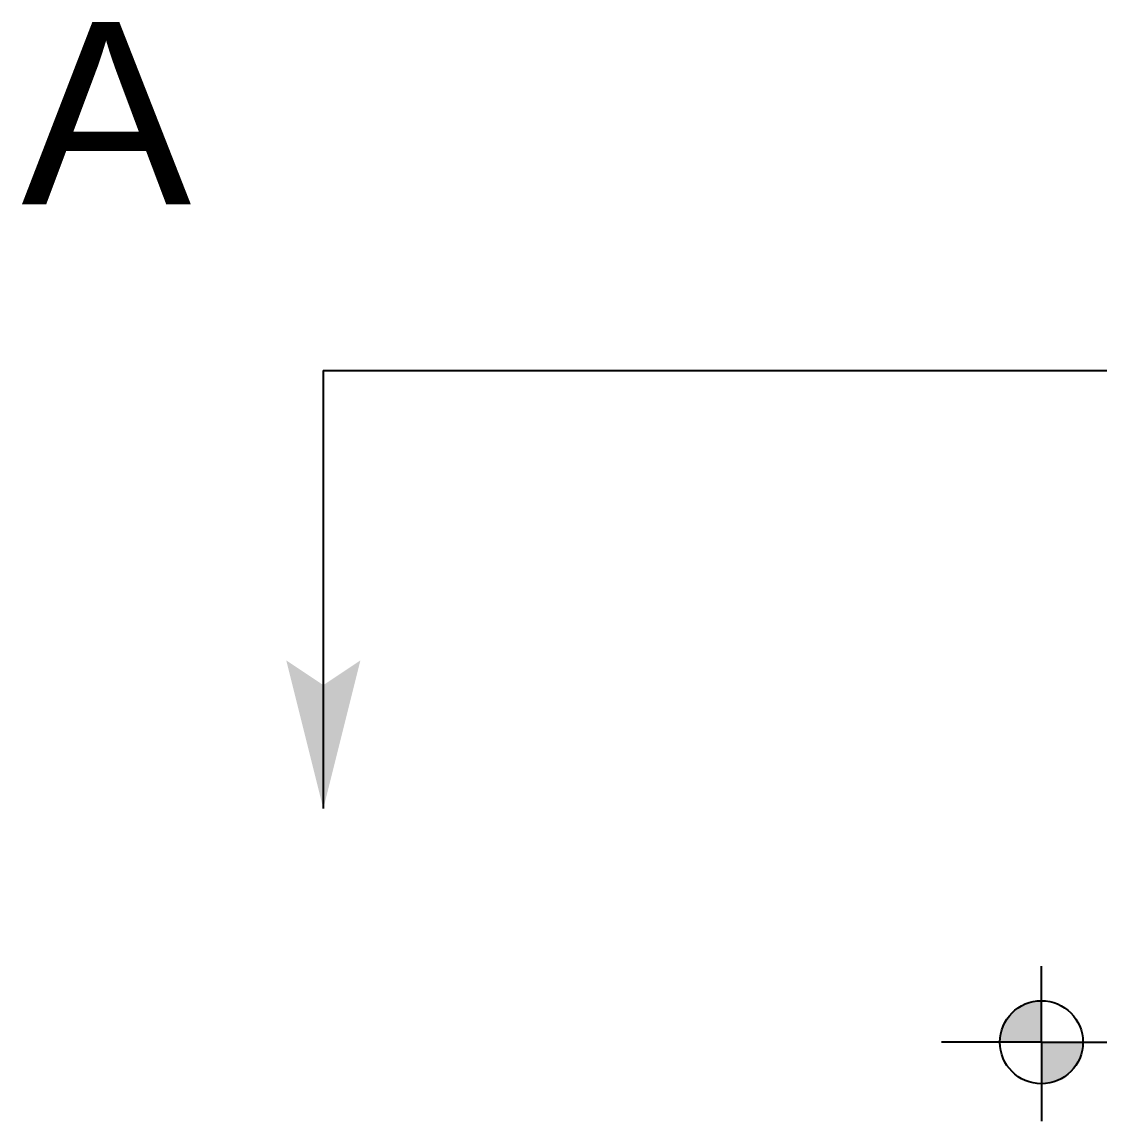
# Model space of a CAD drawing. Extents: x -30 to 1202, y 231 to 898.
# Drawn here: x 121.831 to 126.637, y 410.53 to 415.434 of the extents above; entities that cross this region are included whole.
import ezdxf

# ---------------------------------------------------------------- set-up
doc = ezdxf.new("R2010")
doc.units = 0
doc.header["$LTSCALE"] = 0.04
doc.layers.get('0').update_dxf_attribs({"linetype": 'CONTINUOUS'})
for name, color, linetype in [('0.5', 5, 'CONTINUOUS'), ('cotas de nivel', 1, 'CONTINUOUS'), ('PISOS', 1, 'CONTINUOUS')]:
    doc.layers.add(name, color=color, linetype=linetype)
doc.styles.add('STYLE2', font='arial.ttf')

# ---------------------------------------------------------------- blocks, each defined once
blk = doc.blocks.new('SBPLN120')
for points in [[(-0.254, 0.0635), (0, 0), (-0.2117, 0)], [(-0.254, -0.0635), (0, 0), (-0.2117, 0)]]:
    blk.add_solid(points)

msp = doc.modelspace()

# ---------------------------------------------------------------- hatches: boundary and pattern name
at = {"layer": 'cotas de nivel'}
h = msp.add_hatch(color=256, dxfattribs=at)
h.paths.add_polyline_path([(126.3799, 410.8811), (126.3799, 411.0664, 0.414214), (126.1946, 410.8811)])
h.paths.add_polyline_path([(126.3799, 410.8811), (126.3799, 410.6958, 0.414214), (126.5652, 410.8811)])

# ---------------------------------------------------------------- linework, layer by layer
for q in [(126.3799, 411.2207), (125.9338, 410.8811), (127.4603, 410.8811), (126.3799, 410.5296)]:
    msp.add_line((126.3799, 410.8811), q, dxfattribs=at)
msp.add_circle((126.3799, 410.8811), 0.1853, dxfattribs=at)
at = {"layer": 'PISOS', "color": 5}
for q in [(130.1236, 413.8784), (123.1756, 411.9233)]:
    msp.add_line((123.1756, 413.8784), q, dxfattribs=at)

# ---------------------------------------------------------------- block references
at = {"layer": '0.5', "color": 5, "xscale": -2.604852120645319, "yscale": 2.604852120645319, "zscale": 2.604852120645319, "rotation": 89.99999999999663}
msp.add_blockref('SBPLN120', (123.1756, 411.9233), dxfattribs=at)

# ---------------------------------------------------------------- texts
at = {"layer": 'PISOS', "color": 5, "style": 'STYLE2', "text_generation_flag": 2}
msp.add_text('A', height=0.8132, dxfattribs=at).set_placement((122.5865, 414.6203))

doc.saveas('drawing.dxf')
